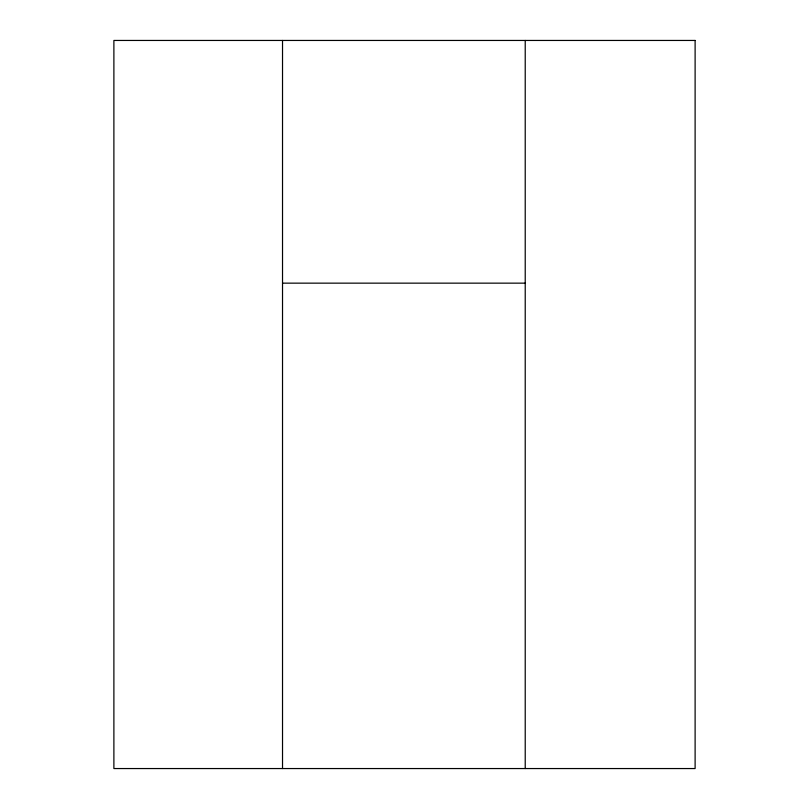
<?xml version="1.0" encoding="UTF-8"?>
<svg xmlns="http://www.w3.org/2000/svg" width="809" height="809" viewBox="0 0 809 809"><rect width="100%" height="100%" fill="white"/><g stroke="black" fill="none" stroke-linecap="round" stroke-linejoin="round"><path stroke-width="1.21" d="M282.523 283.15L525.223 283.15M525.223 40.45L525.223 768.55M282.523 40.45L282.523 768.55M695.113 40.45L113.887 40.45L113.887 768.55L695.113 768.55L695.113 40.45"/></g></svg>
